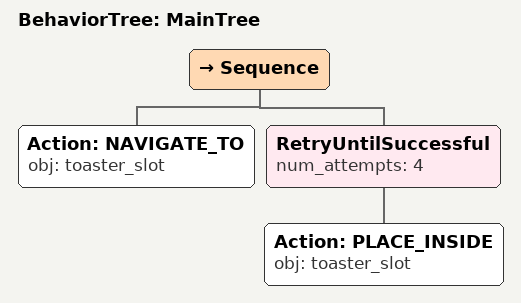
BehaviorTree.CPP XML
<root main_tree_to_execute="MainTree">
  <BehaviorTree ID="MainTree">
    <Sequence>
      <!-- Navigate to toaster_slot -->
      <Action ID="NAVIGATE_TO" obj="toaster_slot" />
      <!-- Retry PLACE_INSIDE toaster_slot up to 4 attempts -->
      <RetryUntilSuccessful num_attempts="4">
        <!-- Place inside toaster_slot -->
        <Action ID="PLACE_INSIDE" obj="toaster_slot" />
      </RetryUntilSuccessful>

    </Sequence>
  </BehaviorTree>
</root>
